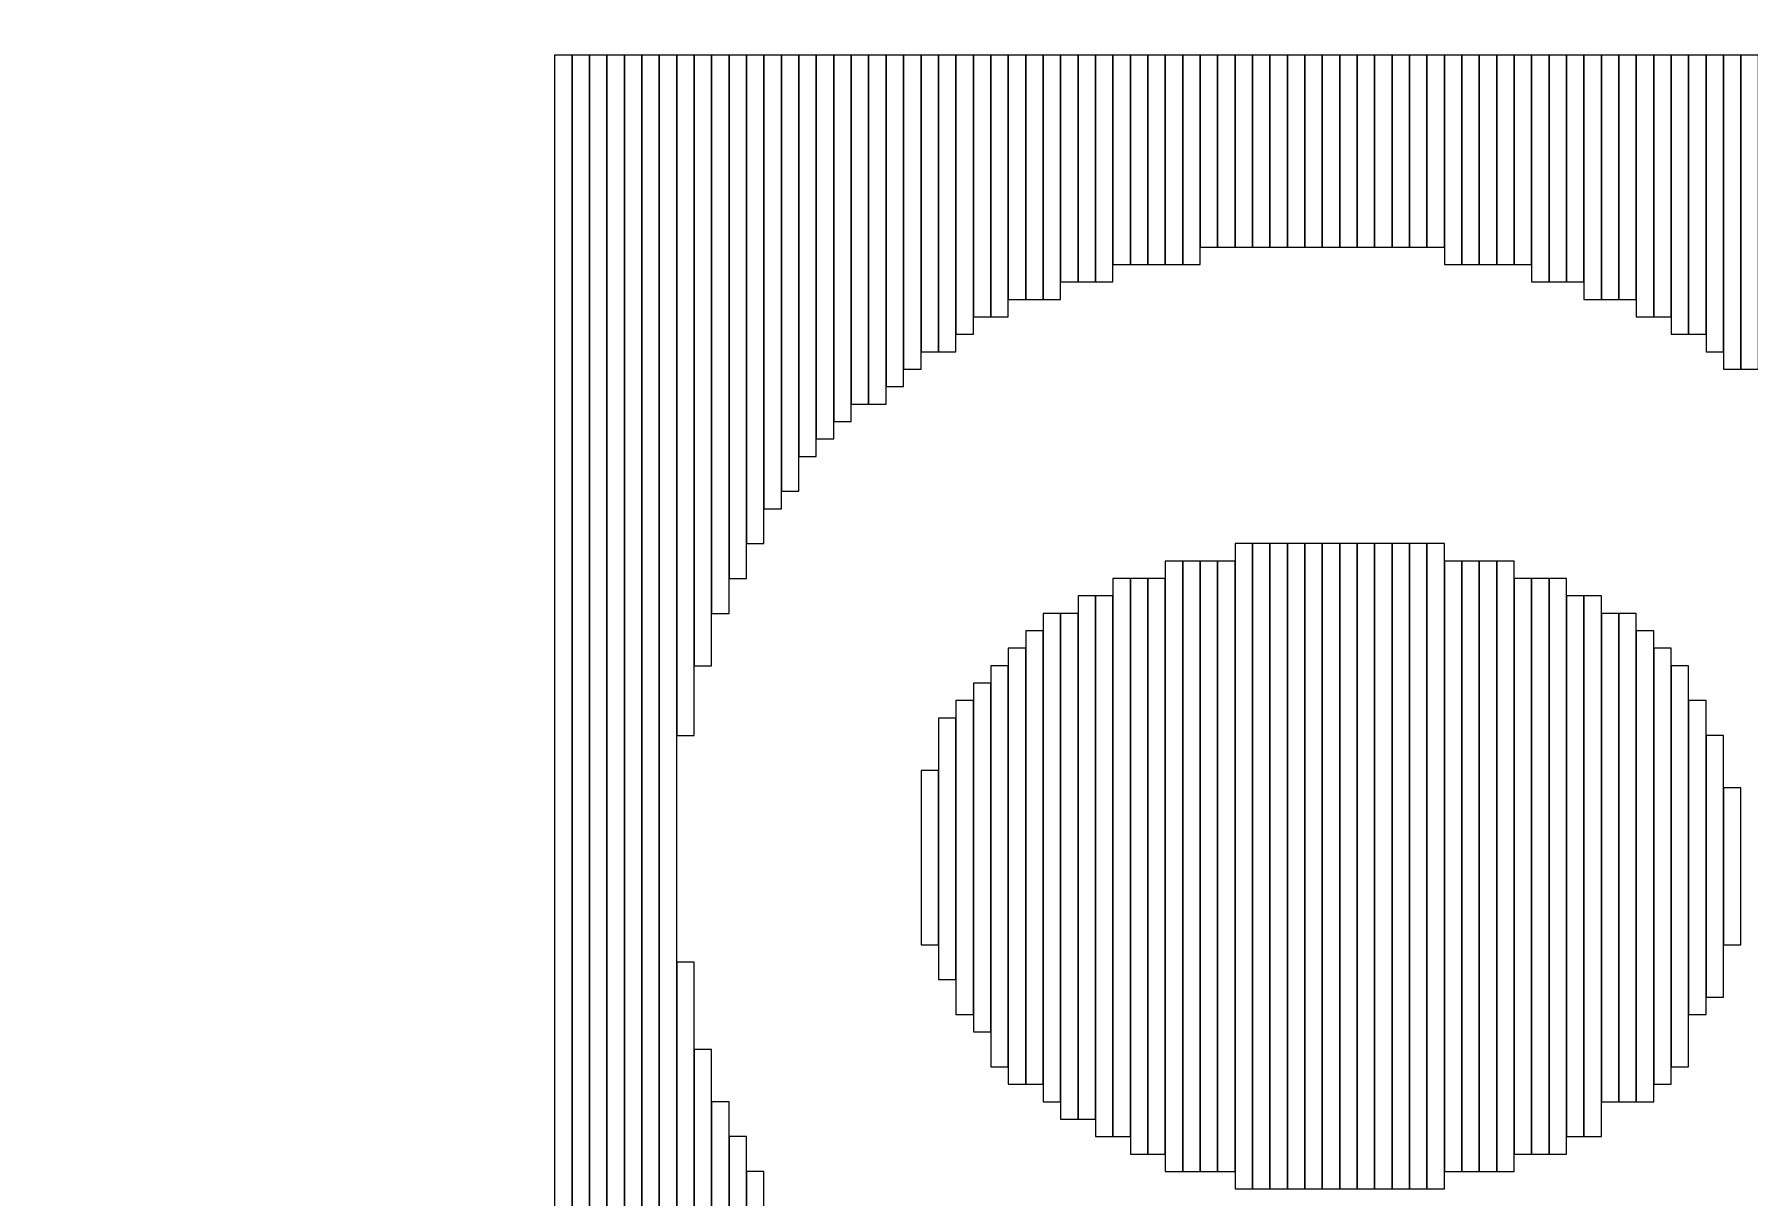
# Model space of a CAD drawing. Header units: millimetres. Extents: x -86 to 67, y -55 to 52.
# Drawn here: x 40.338 to 42.835, y -46.07 to -44.376 of the extents above; entities that cross this region are included whole.
import ezdxf

# ---------------------------------------------------------------- set-up
doc = ezdxf.new("R2010")
doc.units = ezdxf.units.MM
doc.header["$MEASUREMENT"] = 0
doc.layers.add('BG_OUTLINE', color=7, linetype='Continuous')
doc.layers.add('MA_PEN3', color=7, linetype='Continuous')

msp = doc.modelspace()

# ---------------------------------------------------------------- linework, layer by layer
at = {"layer": 'BG_OUTLINE', "color": 3, "lineweight": 9}
msp.add_open_spline([(-60.0926, 34.7331), (-60.0926, 34.7331), (63.7724, 34.7331), (63.7724, 34.7331), (63.7724, 34.7331), (64.585, 34.7336), (65.3646, 34.4113), (65.9396, 33.837), (65.9396, 33.837), (66.5146, 33.2627), (66.8379, 32.4797), (66.8384, 31.667), (66.8384, 31.667), (66.8384, 31.667), (66.8412, -52.28), (66.8412, -52.28), (66.8412, -52.28), (66.8412, -52.28), (66.8384, -52.1933), (66.8384, -52.1933), (66.8384, -52.1933), (66.8389, -53.006), (66.5166, -53.7856), (65.9424, -54.3606), (65.9424, -54.3606), (65.3681, -54.9356), (64.585, -55.2589), (63.7724, -55.2594), (63.7724, -55.2594), (63.7724, -55.2594), (-60.1869, -55.2594), (-60.1869, -55.2594), (-60.1869, -55.2594), (-60.1869, -55.2594), (-60.0853, -55.2518), (-60.0853, -55.2518), (-60.0853, -55.2518), (-60.8979, -55.2523), (-61.6775, -54.9299), (-62.2525, -54.3557), (-62.2525, -54.3557), (-62.8275, -53.7814), (-63.1508, -52.9984), (-63.1513, -52.1857), (-63.1513, -52.1857), (-63.1513, -52.1857), (-63.1587, 31.667), (-63.1587, 31.667), (-63.1587, 31.667), (-63.1592, 32.4797), (-62.8369, 33.2593), (-62.2626, 33.8343), (-62.2626, 33.8343), (-61.6883, 34.4093), (-60.9053, 34.7326), (-60.0926, 34.7331)], degree=3, knots=[0, 0, 0, 0, 0.071429, 0.071429, 0.071429, 0.071429, 0.142857, 0.142857, 0.142857, 0.142857, 0.214286, 0.214286, 0.214286, 0.214286, 0.285714, 0.285714, 0.285714, 0.285714, 0.357143, 0.357143, 0.357143, 0.357143, 0.428571, 0.428571, 0.428571, 0.428571, 0.5, 0.5, 0.5, 0.5, 0.571429, 0.571429, 0.571429, 0.571429, 0.642857, 0.642857, 0.642857, 0.642857, 0.714286, 0.714286, 0.714286, 0.714286, 0.785714, 0.785714, 0.785714, 0.785714, 0.857143, 0.857143, 0.857143, 0.857143, 0.928571, 0.928571, 0.928571, 0.928571, 1, 1, 1, 1], dxfattribs=at)
at = {"layer": 'MA_PEN3', "color": 5, "lineweight": 9}
for points in [[(41.121, -54.8708), (41.121, -54.8708), (41.0956, -54.8708), (41.0956, -54.8708), (41.0956, -54.8708), (41.0956, -54.8708), (41.0956, -44.406), (41.0956, -44.406), (41.0956, -44.406), (41.0956, -44.406), (41.121, -44.406), (41.121, -44.406), (41.121, -44.406), (41.121, -44.406), (41.121, -54.8708), (41.121, -54.8708)], [(41.1464, -54.8708), (41.1464, -54.8708), (41.121, -54.8708), (41.121, -54.8708), (41.121, -54.8708), (41.121, -54.8708), (41.121, -44.406), (41.121, -44.406), (41.121, -44.406), (41.121, -44.406), (41.1464, -44.406), (41.1464, -44.406), (41.1464, -44.406), (41.1464, -44.406), (41.1464, -54.8708), (41.1464, -54.8708)], [(41.1718, -54.8708), (41.1718, -54.8708), (41.1464, -54.8708), (41.1464, -54.8708), (41.1464, -54.8708), (41.1464, -54.8708), (41.1464, -44.406), (41.1464, -44.406), (41.1464, -44.406), (41.1464, -44.406), (41.1718, -44.406), (41.1718, -44.406), (41.1718, -44.406), (41.1718, -44.406), (41.1718, -54.8708), (41.1718, -54.8708)], [(41.1972, -54.8708), (41.1972, -54.8708), (41.1718, -54.8708), (41.1718, -54.8708), (41.1718, -54.8708), (41.1718, -54.8708), (41.1718, -44.406), (41.1718, -44.406), (41.1718, -44.406), (41.1718, -44.406), (41.1972, -44.406), (41.1972, -44.406), (41.1972, -44.406), (41.1972, -44.406), (41.1972, -54.8708), (41.1972, -54.8708)], [(41.2226, -54.8708), (41.2226, -54.8708), (41.1972, -54.8708), (41.1972, -54.8708), (41.1972, -54.8708), (41.1972, -54.8708), (41.1972, -44.406), (41.1972, -44.406), (41.1972, -44.406), (41.1972, -44.406), (41.2226, -44.406), (41.2226, -44.406), (41.2226, -44.406), (41.2226, -44.406), (41.2226, -54.8708), (41.2226, -54.8708)], [(41.248, -54.8708), (41.248, -54.8708), (41.2226, -54.8708), (41.2226, -54.8708), (41.2226, -54.8708), (41.2226, -54.8708), (41.2226, -44.406), (41.2226, -44.406), (41.2226, -44.406), (41.2226, -44.406), (41.248, -44.406), (41.248, -44.406), (41.248, -44.406), (41.248, -44.406), (41.248, -54.8708), (41.248, -54.8708)], [(41.2734, -54.8708), (41.2734, -54.8708), (41.248, -54.8708), (41.248, -54.8708), (41.248, -54.8708), (41.248, -54.8708), (41.248, -44.406), (41.248, -44.406), (41.248, -44.406), (41.248, -44.406), (41.2734, -44.406), (41.2734, -44.406), (41.2734, -44.406), (41.2734, -44.406), (41.2734, -54.8708), (41.2734, -54.8708)], [(41.2988, -45.3966), (41.2988, -45.3966), (41.2734, -45.3966), (41.2734, -45.3966), (41.2734, -45.3966), (41.2734, -45.3966), (41.2734, -44.406), (41.2734, -44.406), (41.2734, -44.406), (41.2734, -44.406), (41.2988, -44.406), (41.2988, -44.406), (41.2988, -44.406), (41.2988, -44.406), (41.2988, -45.3966), (41.2988, -45.3966)], [(41.3242, -45.295), (41.3242, -45.295), (41.2988, -45.295), (41.2988, -45.295), (41.2988, -45.295), (41.2988, -45.295), (41.2988, -44.406), (41.2988, -44.406), (41.2988, -44.406), (41.2988, -44.406), (41.3242, -44.406), (41.3242, -44.406), (41.3242, -44.406), (41.3242, -44.406), (41.3242, -45.295), (41.3242, -45.295)], [(41.3496, -45.2188), (41.3496, -45.2188), (41.3242, -45.2188), (41.3242, -45.2188), (41.3242, -45.2188), (41.3242, -45.2188), (41.3242, -44.406), (41.3242, -44.406), (41.3242, -44.406), (41.3242, -44.406), (41.3496, -44.406), (41.3496, -44.406), (41.3496, -44.406), (41.3496, -44.406), (41.3496, -45.2188), (41.3496, -45.2188)], [(41.375, -45.168), (41.375, -45.168), (41.3496, -45.168), (41.3496, -45.168), (41.3496, -45.168), (41.3496, -45.168), (41.3496, -44.406), (41.3496, -44.406), (41.3496, -44.406), (41.3496, -44.406), (41.375, -44.406), (41.375, -44.406), (41.375, -44.406), (41.375, -44.406), (41.375, -45.168), (41.375, -45.168)], [(41.4004, -45.1172), (41.4004, -45.1172), (41.375, -45.1172), (41.375, -45.1172), (41.375, -45.1172), (41.375, -45.1172), (41.375, -44.406), (41.375, -44.406), (41.375, -44.406), (41.375, -44.406), (41.4004, -44.406), (41.4004, -44.406), (41.4004, -44.406), (41.4004, -44.406), (41.4004, -45.1172), (41.4004, -45.1172)], [(41.4258, -45.0664), (41.4258, -45.0664), (41.4004, -45.0664), (41.4004, -45.0664), (41.4004, -45.0664), (41.4004, -45.0664), (41.4004, -44.406), (41.4004, -44.406), (41.4004, -44.406), (41.4004, -44.406), (41.4258, -44.406), (41.4258, -44.406), (41.4258, -44.406), (41.4258, -44.406), (41.4258, -45.0664), (41.4258, -45.0664)], [(41.4512, -45.041), (41.4512, -45.041), (41.4258, -45.041), (41.4258, -45.041), (41.4258, -45.041), (41.4258, -45.041), (41.4258, -44.406), (41.4258, -44.406), (41.4258, -44.406), (41.4258, -44.406), (41.4512, -44.406), (41.4512, -44.406), (41.4512, -44.406), (41.4512, -44.406), (41.4512, -45.041), (41.4512, -45.041)], [(41.4766, -44.9902), (41.4766, -44.9902), (41.4512, -44.9902), (41.4512, -44.9902), (41.4512, -44.9902), (41.4512, -44.9902), (41.4512, -44.406), (41.4512, -44.406), (41.4512, -44.406), (41.4512, -44.406), (41.4766, -44.406), (41.4766, -44.406), (41.4766, -44.406), (41.4766, -44.406), (41.4766, -44.9902), (41.4766, -44.9902)], [(41.502, -44.9648), (41.502, -44.9648), (41.4766, -44.9648), (41.4766, -44.9648), (41.4766, -44.9648), (41.4766, -44.9648), (41.4766, -44.406), (41.4766, -44.406), (41.4766, -44.406), (41.4766, -44.406), (41.502, -44.406), (41.502, -44.406), (41.502, -44.406), (41.502, -44.406), (41.502, -44.9648), (41.502, -44.9648)], [(41.5274, -44.9394), (41.5274, -44.9394), (41.502, -44.9394), (41.502, -44.9394), (41.502, -44.9394), (41.502, -44.9394), (41.502, -44.406), (41.502, -44.406), (41.502, -44.406), (41.502, -44.406), (41.5274, -44.406), (41.5274, -44.406), (41.5274, -44.406), (41.5274, -44.406), (41.5274, -44.9394), (41.5274, -44.9394)], [(41.5528, -44.914), (41.5528, -44.914), (41.5274, -44.914), (41.5274, -44.914), (41.5274, -44.914), (41.5274, -44.914), (41.5274, -44.406), (41.5274, -44.406), (41.5274, -44.406), (41.5274, -44.406), (41.5528, -44.406), (41.5528, -44.406), (41.5528, -44.406), (41.5528, -44.406), (41.5528, -44.914), (41.5528, -44.914)], [(41.5782, -44.914), (41.5782, -44.914), (41.5528, -44.914), (41.5528, -44.914), (41.5528, -44.914), (41.5528, -44.914), (41.5528, -44.406), (41.5528, -44.406), (41.5528, -44.406), (41.5528, -44.406), (41.5782, -44.406), (41.5782, -44.406), (41.5782, -44.406), (41.5782, -44.406), (41.5782, -44.914), (41.5782, -44.914)], [(41.6036, -44.8886), (41.6036, -44.8886), (41.5782, -44.8886), (41.5782, -44.8886), (41.5782, -44.8886), (41.5782, -44.8886), (41.5782, -44.406), (41.5782, -44.406), (41.5782, -44.406), (41.5782, -44.406), (41.6036, -44.406), (41.6036, -44.406), (41.6036, -44.406), (41.6036, -44.406), (41.6036, -44.8886), (41.6036, -44.8886)], [(41.629, -44.8632), (41.629, -44.8632), (41.6036, -44.8632), (41.6036, -44.8632), (41.6036, -44.8632), (41.6036, -44.8632), (41.6036, -44.406), (41.6036, -44.406), (41.6036, -44.406), (41.6036, -44.406), (41.629, -44.406), (41.629, -44.406), (41.629, -44.406), (41.629, -44.406), (41.629, -44.8632), (41.629, -44.8632)], [(41.6544, -44.8378), (41.6544, -44.8378), (41.629, -44.8378), (41.629, -44.8378), (41.629, -44.8378), (41.629, -44.8378), (41.629, -44.406), (41.629, -44.406), (41.629, -44.406), (41.629, -44.406), (41.6544, -44.406), (41.6544, -44.406), (41.6544, -44.406), (41.6544, -44.406), (41.6544, -44.8378), (41.6544, -44.8378)], [(41.6798, -44.8378), (41.6798, -44.8378), (41.6544, -44.8378), (41.6544, -44.8378), (41.6544, -44.8378), (41.6544, -44.8378), (41.6544, -44.406), (41.6544, -44.406), (41.6544, -44.406), (41.6544, -44.406), (41.6798, -44.406), (41.6798, -44.406), (41.6798, -44.406), (41.6798, -44.406), (41.6798, -44.8378), (41.6798, -44.8378)], [(41.7052, -44.8124), (41.7052, -44.8124), (41.6798, -44.8124), (41.6798, -44.8124), (41.6798, -44.8124), (41.6798, -44.8124), (41.6798, -44.406), (41.6798, -44.406), (41.6798, -44.406), (41.6798, -44.406), (41.7052, -44.406), (41.7052, -44.406), (41.7052, -44.406), (41.7052, -44.406), (41.7052, -44.8124), (41.7052, -44.8124)], [(41.7306, -44.787), (41.7306, -44.787), (41.7052, -44.787), (41.7052, -44.787), (41.7052, -44.787), (41.7052, -44.787), (41.7052, -44.406), (41.7052, -44.406), (41.7052, -44.406), (41.7052, -44.406), (41.7306, -44.406), (41.7306, -44.406), (41.7306, -44.406), (41.7306, -44.406), (41.7306, -44.787), (41.7306, -44.787)], [(41.756, -44.787), (41.756, -44.787), (41.7306, -44.787), (41.7306, -44.787), (41.7306, -44.787), (41.7306, -44.787), (41.7306, -44.406), (41.7306, -44.406), (41.7306, -44.406), (41.7306, -44.406), (41.756, -44.406), (41.756, -44.406), (41.756, -44.406), (41.756, -44.406), (41.756, -44.787), (41.756, -44.787)], [(41.7814, -44.7616), (41.7814, -44.7616), (41.756, -44.7616), (41.756, -44.7616), (41.756, -44.7616), (41.756, -44.7616), (41.756, -44.406), (41.756, -44.406), (41.756, -44.406), (41.756, -44.406), (41.7814, -44.406), (41.7814, -44.406), (41.7814, -44.406), (41.7814, -44.406), (41.7814, -44.7616), (41.7814, -44.7616)], [(41.8068, -44.7616), (41.8068, -44.7616), (41.7814, -44.7616), (41.7814, -44.7616), (41.7814, -44.7616), (41.7814, -44.7616), (41.7814, -44.406), (41.7814, -44.406), (41.7814, -44.406), (41.7814, -44.406), (41.8068, -44.406), (41.8068, -44.406), (41.8068, -44.406), (41.8068, -44.406), (41.8068, -44.7616), (41.8068, -44.7616)], [(41.8322, -44.7616), (41.8322, -44.7616), (41.8068, -44.7616), (41.8068, -44.7616), (41.8068, -44.7616), (41.8068, -44.7616), (41.8068, -44.406), (41.8068, -44.406), (41.8068, -44.406), (41.8068, -44.406), (41.8322, -44.406), (41.8322, -44.406), (41.8322, -44.406), (41.8322, -44.406), (41.8322, -44.7616), (41.8322, -44.7616)], [(41.8576, -44.7362), (41.8576, -44.7362), (41.8322, -44.7362), (41.8322, -44.7362), (41.8322, -44.7362), (41.8322, -44.7362), (41.8322, -44.406), (41.8322, -44.406), (41.8322, -44.406), (41.8322, -44.406), (41.8576, -44.406), (41.8576, -44.406), (41.8576, -44.406), (41.8576, -44.406), (41.8576, -44.7362), (41.8576, -44.7362)], [(41.883, -44.7362), (41.883, -44.7362), (41.8576, -44.7362), (41.8576, -44.7362), (41.8576, -44.7362), (41.8576, -44.7362), (41.8576, -44.406), (41.8576, -44.406), (41.8576, -44.406), (41.8576, -44.406), (41.883, -44.406), (41.883, -44.406), (41.883, -44.406), (41.883, -44.406), (41.883, -44.7362), (41.883, -44.7362)], [(41.9084, -44.7362), (41.9084, -44.7362), (41.883, -44.7362), (41.883, -44.7362), (41.883, -44.7362), (41.883, -44.7362), (41.883, -44.406), (41.883, -44.406), (41.883, -44.406), (41.883, -44.406), (41.9084, -44.406), (41.9084, -44.406), (41.9084, -44.406), (41.9084, -44.406), (41.9084, -44.7362), (41.9084, -44.7362)], [(41.9338, -44.7108), (41.9338, -44.7108), (41.9084, -44.7108), (41.9084, -44.7108), (41.9084, -44.7108), (41.9084, -44.7108), (41.9084, -44.406), (41.9084, -44.406), (41.9084, -44.406), (41.9084, -44.406), (41.9338, -44.406), (41.9338, -44.406), (41.9338, -44.406), (41.9338, -44.406), (41.9338, -44.7108), (41.9338, -44.7108)], [(41.9592, -44.7108), (41.9592, -44.7108), (41.9338, -44.7108), (41.9338, -44.7108), (41.9338, -44.7108), (41.9338, -44.7108), (41.9338, -44.406), (41.9338, -44.406), (41.9338, -44.406), (41.9338, -44.406), (41.9592, -44.406), (41.9592, -44.406), (41.9592, -44.406), (41.9592, -44.406), (41.9592, -44.7108), (41.9592, -44.7108)], [(41.9846, -44.7108), (41.9846, -44.7108), (41.9592, -44.7108), (41.9592, -44.7108), (41.9592, -44.7108), (41.9592, -44.7108), (41.9592, -44.406), (41.9592, -44.406), (41.9592, -44.406), (41.9592, -44.406), (41.9846, -44.406), (41.9846, -44.406), (41.9846, -44.406), (41.9846, -44.406), (41.9846, -44.7108), (41.9846, -44.7108)], [(42.01, -44.7108), (42.01, -44.7108), (41.9846, -44.7108), (41.9846, -44.7108), (41.9846, -44.7108), (41.9846, -44.7108), (41.9846, -44.406), (41.9846, -44.406), (41.9846, -44.406), (41.9846, -44.406), (42.01, -44.406), (42.01, -44.406), (42.01, -44.406), (42.01, -44.406), (42.01, -44.7108), (42.01, -44.7108)], [(42.0354, -44.7108), (42.0354, -44.7108), (42.01, -44.7108), (42.01, -44.7108), (42.01, -44.7108), (42.01, -44.7108), (42.01, -44.406), (42.01, -44.406), (42.01, -44.406), (42.01, -44.406), (42.0354, -44.406), (42.0354, -44.406), (42.0354, -44.406), (42.0354, -44.406), (42.0354, -44.7108), (42.0354, -44.7108)], [(42.0608, -44.6854), (42.0608, -44.6854), (42.0354, -44.6854), (42.0354, -44.6854), (42.0354, -44.6854), (42.0354, -44.6854), (42.0354, -44.406), (42.0354, -44.406), (42.0354, -44.406), (42.0354, -44.406), (42.0608, -44.406), (42.0608, -44.406), (42.0608, -44.406), (42.0608, -44.406), (42.0608, -44.6854), (42.0608, -44.6854)], [(42.0862, -44.6854), (42.0862, -44.6854), (42.0608, -44.6854), (42.0608, -44.6854), (42.0608, -44.6854), (42.0608, -44.6854), (42.0608, -44.406), (42.0608, -44.406), (42.0608, -44.406), (42.0608, -44.406), (42.0862, -44.406), (42.0862, -44.406), (42.0862, -44.406), (42.0862, -44.406), (42.0862, -44.6854), (42.0862, -44.6854)], [(42.1116, -44.6854), (42.1116, -44.6854), (42.0862, -44.6854), (42.0862, -44.6854), (42.0862, -44.6854), (42.0862, -44.6854), (42.0862, -44.406), (42.0862, -44.406), (42.0862, -44.406), (42.0862, -44.406), (42.1116, -44.406), (42.1116, -44.406), (42.1116, -44.406), (42.1116, -44.406), (42.1116, -44.6854), (42.1116, -44.6854)], [(42.137, -44.6854), (42.137, -44.6854), (42.1116, -44.6854), (42.1116, -44.6854), (42.1116, -44.6854), (42.1116, -44.6854), (42.1116, -44.406), (42.1116, -44.406), (42.1116, -44.406), (42.1116, -44.406), (42.137, -44.406), (42.137, -44.406), (42.137, -44.406), (42.137, -44.406), (42.137, -44.6854), (42.137, -44.6854)], [(42.1624, -44.6854), (42.1624, -44.6854), (42.137, -44.6854), (42.137, -44.6854), (42.137, -44.6854), (42.137, -44.6854), (42.137, -44.406), (42.137, -44.406), (42.137, -44.406), (42.137, -44.406), (42.1624, -44.406), (42.1624, -44.406), (42.1624, -44.406), (42.1624, -44.406), (42.1624, -44.6854), (42.1624, -44.6854)], [(42.1878, -44.6854), (42.1878, -44.6854), (42.1624, -44.6854), (42.1624, -44.6854), (42.1624, -44.6854), (42.1624, -44.6854), (42.1624, -44.406), (42.1624, -44.406), (42.1624, -44.406), (42.1624, -44.406), (42.1878, -44.406), (42.1878, -44.406), (42.1878, -44.406), (42.1878, -44.406), (42.1878, -44.6854), (42.1878, -44.6854)], [(42.2132, -44.6854), (42.2132, -44.6854), (42.1878, -44.6854), (42.1878, -44.6854), (42.1878, -44.6854), (42.1878, -44.6854), (42.1878, -44.406), (42.1878, -44.406), (42.1878, -44.406), (42.1878, -44.406), (42.2132, -44.406), (42.2132, -44.406), (42.2132, -44.406), (42.2132, -44.406), (42.2132, -44.6854), (42.2132, -44.6854)], [(42.2386, -44.6854), (42.2386, -44.6854), (42.2132, -44.6854), (42.2132, -44.6854), (42.2132, -44.6854), (42.2132, -44.6854), (42.2132, -44.406), (42.2132, -44.406), (42.2132, -44.406), (42.2132, -44.406), (42.2386, -44.406), (42.2386, -44.406), (42.2386, -44.406), (42.2386, -44.406), (42.2386, -44.6854), (42.2386, -44.6854)], [(42.264, -44.6854), (42.264, -44.6854), (42.2386, -44.6854), (42.2386, -44.6854), (42.2386, -44.6854), (42.2386, -44.6854), (42.2386, -44.406), (42.2386, -44.406), (42.2386, -44.406), (42.2386, -44.406), (42.264, -44.406), (42.264, -44.406), (42.264, -44.406), (42.264, -44.406), (42.264, -44.6854), (42.264, -44.6854)], [(42.2894, -44.6854), (42.2894, -44.6854), (42.264, -44.6854), (42.264, -44.6854), (42.264, -44.6854), (42.264, -44.6854), (42.264, -44.406), (42.264, -44.406), (42.264, -44.406), (42.264, -44.406), (42.2894, -44.406), (42.2894, -44.406), (42.2894, -44.406), (42.2894, -44.406), (42.2894, -44.6854), (42.2894, -44.6854)], [(42.3148, -44.6854), (42.3148, -44.6854), (42.2894, -44.6854), (42.2894, -44.6854), (42.2894, -44.6854), (42.2894, -44.6854), (42.2894, -44.406), (42.2894, -44.406), (42.2894, -44.406), (42.2894, -44.406), (42.3148, -44.406), (42.3148, -44.406), (42.3148, -44.406), (42.3148, -44.406), (42.3148, -44.6854), (42.3148, -44.6854)], [(42.3402, -44.6854), (42.3402, -44.6854), (42.3148, -44.6854), (42.3148, -44.6854), (42.3148, -44.6854), (42.3148, -44.6854), (42.3148, -44.406), (42.3148, -44.406), (42.3148, -44.406), (42.3148, -44.406), (42.3402, -44.406), (42.3402, -44.406), (42.3402, -44.406), (42.3402, -44.406), (42.3402, -44.6854), (42.3402, -44.6854)], [(42.3656, -44.6854), (42.3656, -44.6854), (42.3402, -44.6854), (42.3402, -44.6854), (42.3402, -44.6854), (42.3402, -44.6854), (42.3402, -44.406), (42.3402, -44.406), (42.3402, -44.406), (42.3402, -44.406), (42.3656, -44.406), (42.3656, -44.406), (42.3656, -44.406), (42.3656, -44.406), (42.3656, -44.6854), (42.3656, -44.6854)], [(42.391, -44.6854), (42.391, -44.6854), (42.3656, -44.6854), (42.3656, -44.6854), (42.3656, -44.6854), (42.3656, -44.6854), (42.3656, -44.406), (42.3656, -44.406), (42.3656, -44.406), (42.3656, -44.406), (42.391, -44.406), (42.391, -44.406), (42.391, -44.406), (42.391, -44.406), (42.391, -44.6854), (42.391, -44.6854)], [(42.4164, -44.7108), (42.4164, -44.7108), (42.391, -44.7108), (42.391, -44.7108), (42.391, -44.7108), (42.391, -44.7108), (42.391, -44.406), (42.391, -44.406), (42.391, -44.406), (42.391, -44.406), (42.4164, -44.406), (42.4164, -44.406), (42.4164, -44.406), (42.4164, -44.406), (42.4164, -44.7108), (42.4164, -44.7108)], [(42.4418, -44.7108), (42.4418, -44.7108), (42.4164, -44.7108), (42.4164, -44.7108), (42.4164, -44.7108), (42.4164, -44.7108), (42.4164, -44.406), (42.4164, -44.406), (42.4164, -44.406), (42.4164, -44.406), (42.4418, -44.406), (42.4418, -44.406), (42.4418, -44.406), (42.4418, -44.406), (42.4418, -44.7108), (42.4418, -44.7108)], [(42.4672, -44.7108), (42.4672, -44.7108), (42.4418, -44.7108), (42.4418, -44.7108), (42.4418, -44.7108), (42.4418, -44.7108), (42.4418, -44.406), (42.4418, -44.406), (42.4418, -44.406), (42.4418, -44.406), (42.4672, -44.406), (42.4672, -44.406), (42.4672, -44.406), (42.4672, -44.406), (42.4672, -44.7108), (42.4672, -44.7108)], [(42.4926, -44.7108), (42.4926, -44.7108), (42.4672, -44.7108), (42.4672, -44.7108), (42.4672, -44.7108), (42.4672, -44.7108), (42.4672, -44.406), (42.4672, -44.406), (42.4672, -44.406), (42.4672, -44.406), (42.4926, -44.406), (42.4926, -44.406), (42.4926, -44.406), (42.4926, -44.406), (42.4926, -44.7108), (42.4926, -44.7108)], [(42.518, -44.7108), (42.518, -44.7108), (42.4926, -44.7108), (42.4926, -44.7108), (42.4926, -44.7108), (42.4926, -44.7108), (42.4926, -44.406), (42.4926, -44.406), (42.4926, -44.406), (42.4926, -44.406), (42.518, -44.406), (42.518, -44.406), (42.518, -44.406), (42.518, -44.406), (42.518, -44.7108), (42.518, -44.7108)], [(42.5434, -44.7362), (42.5434, -44.7362), (42.518, -44.7362), (42.518, -44.7362), (42.518, -44.7362), (42.518, -44.7362), (42.518, -44.406), (42.518, -44.406), (42.518, -44.406), (42.518, -44.406), (42.5434, -44.406), (42.5434, -44.406), (42.5434, -44.406), (42.5434, -44.406), (42.5434, -44.7362), (42.5434, -44.7362)], [(42.5688, -44.7362), (42.5688, -44.7362), (42.5434, -44.7362), (42.5434, -44.7362), (42.5434, -44.7362), (42.5434, -44.7362), (42.5434, -44.406), (42.5434, -44.406), (42.5434, -44.406), (42.5434, -44.406), (42.5688, -44.406), (42.5688, -44.406), (42.5688, -44.406), (42.5688, -44.406), (42.5688, -44.7362), (42.5688, -44.7362)], [(42.5942, -44.7362), (42.5942, -44.7362), (42.5688, -44.7362), (42.5688, -44.7362), (42.5688, -44.7362), (42.5688, -44.7362), (42.5688, -44.406), (42.5688, -44.406), (42.5688, -44.406), (42.5688, -44.406), (42.5942, -44.406), (42.5942, -44.406), (42.5942, -44.406), (42.5942, -44.406), (42.5942, -44.7362), (42.5942, -44.7362)], [(42.6196, -44.7616), (42.6196, -44.7616), (42.5942, -44.7616), (42.5942, -44.7616), (42.5942, -44.7616), (42.5942, -44.7616), (42.5942, -44.406), (42.5942, -44.406), (42.5942, -44.406), (42.5942, -44.406), (42.6196, -44.406), (42.6196, -44.406), (42.6196, -44.406), (42.6196, -44.406), (42.6196, -44.7616), (42.6196, -44.7616)], [(42.645, -44.7616), (42.645, -44.7616), (42.6196, -44.7616), (42.6196, -44.7616), (42.6196, -44.7616), (42.6196, -44.7616), (42.6196, -44.406), (42.6196, -44.406), (42.6196, -44.406), (42.6196, -44.406), (42.645, -44.406), (42.645, -44.406), (42.645, -44.406), (42.645, -44.406), (42.645, -44.7616), (42.645, -44.7616)], [(42.6704, -44.7616), (42.6704, -44.7616), (42.645, -44.7616), (42.645, -44.7616), (42.645, -44.7616), (42.645, -44.7616), (42.645, -44.406), (42.645, -44.406), (42.645, -44.406), (42.645, -44.406), (42.6704, -44.406), (42.6704, -44.406), (42.6704, -44.406), (42.6704, -44.406), (42.6704, -44.7616), (42.6704, -44.7616)], [(42.6958, -44.787), (42.6958, -44.787), (42.6704, -44.787), (42.6704, -44.787), (42.6704, -44.787), (42.6704, -44.787), (42.6704, -44.406), (42.6704, -44.406), (42.6704, -44.406), (42.6704, -44.406), (42.6958, -44.406), (42.6958, -44.406), (42.6958, -44.406), (42.6958, -44.406), (42.6958, -44.787), (42.6958, -44.787)], [(42.7212, -44.787), (42.7212, -44.787), (42.6958, -44.787), (42.6958, -44.787), (42.6958, -44.787), (42.6958, -44.787), (42.6958, -44.406), (42.6958, -44.406), (42.6958, -44.406), (42.6958, -44.406), (42.7212, -44.406), (42.7212, -44.406), (42.7212, -44.406), (42.7212, -44.406), (42.7212, -44.787), (42.7212, -44.787)], [(42.7466, -44.8124), (42.7466, -44.8124), (42.7212, -44.8124), (42.7212, -44.8124), (42.7212, -44.8124), (42.7212, -44.8124), (42.7212, -44.406), (42.7212, -44.406), (42.7212, -44.406), (42.7212, -44.406), (42.7466, -44.406), (42.7466, -44.406), (42.7466, -44.406), (42.7466, -44.406), (42.7466, -44.8124), (42.7466, -44.8124)], [(42.772, -44.8124), (42.772, -44.8124), (42.7466, -44.8124), (42.7466, -44.8124), (42.7466, -44.8124), (42.7466, -44.8124), (42.7466, -44.406), (42.7466, -44.406), (42.7466, -44.406), (42.7466, -44.406), (42.772, -44.406), (42.772, -44.406), (42.772, -44.406), (42.772, -44.406), (42.772, -44.8124), (42.772, -44.8124)], [(42.7974, -44.8378), (42.7974, -44.8378), (42.772, -44.8378), (42.772, -44.8378), (42.772, -44.8378), (42.772, -44.8378), (42.772, -44.406), (42.772, -44.406), (42.772, -44.406), (42.772, -44.406), (42.7974, -44.406), (42.7974, -44.406), (42.7974, -44.406), (42.7974, -44.406), (42.7974, -44.8378), (42.7974, -44.8378)], [(42.8228, -44.8632), (42.8228, -44.8632), (42.7974, -44.8632), (42.7974, -44.8632), (42.7974, -44.8632), (42.7974, -44.8632), (42.7974, -44.406), (42.7974, -44.406), (42.7974, -44.406), (42.7974, -44.406), (42.8228, -44.406), (42.8228, -44.406), (42.8228, -44.406), (42.8228, -44.406), (42.8228, -44.8632), (42.8228, -44.8632)], [(42.8482, -44.8632), (42.8482, -44.8632), (42.8228, -44.8632), (42.8228, -44.8632), (42.8228, -44.8632), (42.8228, -44.8632), (42.8228, -44.406), (42.8228, -44.406), (42.8228, -44.406), (42.8228, -44.406), (42.8482, -44.406), (42.8482, -44.406), (42.8482, -44.406), (42.8482, -44.406), (42.8482, -44.8632), (42.8482, -44.8632)], [(42.1116, -46.057), (42.1116, -46.057), (42.0862, -46.057), (42.0862, -46.057), (42.0862, -46.057), (42.0862, -46.057), (42.0862, -45.1172), (42.0862, -45.1172), (42.0862, -45.1172), (42.0862, -45.1172), (42.1116, -45.1172), (42.1116, -45.1172), (42.1116, -45.1172), (42.1116, -45.1172), (42.1116, -46.057), (42.1116, -46.057)], [(42.137, -46.057), (42.137, -46.057), (42.1116, -46.057), (42.1116, -46.057), (42.1116, -46.057), (42.1116, -46.057), (42.1116, -45.1172), (42.1116, -45.1172), (42.1116, -45.1172), (42.1116, -45.1172), (42.137, -45.1172), (42.137, -45.1172), (42.137, -45.1172), (42.137, -45.1172), (42.137, -46.057), (42.137, -46.057)], [(42.1624, -46.057), (42.1624, -46.057), (42.137, -46.057), (42.137, -46.057), (42.137, -46.057), (42.137, -46.057), (42.137, -45.1172), (42.137, -45.1172), (42.137, -45.1172), (42.137, -45.1172), (42.1624, -45.1172), (42.1624, -45.1172), (42.1624, -45.1172), (42.1624, -45.1172), (42.1624, -46.057), (42.1624, -46.057)], [(42.1878, -46.057), (42.1878, -46.057), (42.1624, -46.057), (42.1624, -46.057), (42.1624, -46.057), (42.1624, -46.057), (42.1624, -45.1172), (42.1624, -45.1172), (42.1624, -45.1172), (42.1624, -45.1172), (42.1878, -45.1172), (42.1878, -45.1172), (42.1878, -45.1172), (42.1878, -45.1172), (42.1878, -46.057), (42.1878, -46.057)], [(42.2132, -46.057), (42.2132, -46.057), (42.1878, -46.057), (42.1878, -46.057), (42.1878, -46.057), (42.1878, -46.057), (42.1878, -45.1172), (42.1878, -45.1172), (42.1878, -45.1172), (42.1878, -45.1172), (42.2132, -45.1172), (42.2132, -45.1172), (42.2132, -45.1172), (42.2132, -45.1172), (42.2132, -46.057), (42.2132, -46.057)], [(42.2386, -46.057), (42.2386, -46.057), (42.2132, -46.057), (42.2132, -46.057), (42.2132, -46.057), (42.2132, -46.057), (42.2132, -45.1172), (42.2132, -45.1172), (42.2132, -45.1172), (42.2132, -45.1172), (42.2386, -45.1172), (42.2386, -45.1172), (42.2386, -45.1172), (42.2386, -45.1172), (42.2386, -46.057), (42.2386, -46.057)], [(42.264, -46.057), (42.264, -46.057), (42.2386, -46.057), (42.2386, -46.057), (42.2386, -46.057), (42.2386, -46.057), (42.2386, -45.1172), (42.2386, -45.1172), (42.2386, -45.1172), (42.2386, -45.1172), (42.264, -45.1172), (42.264, -45.1172), (42.264, -45.1172), (42.264, -45.1172), (42.264, -46.057), (42.264, -46.057)], [(42.2894, -46.057), (42.2894, -46.057), (42.264, -46.057), (42.264, -46.057), (42.264, -46.057), (42.264, -46.057), (42.264, -45.1172), (42.264, -45.1172), (42.264, -45.1172), (42.264, -45.1172), (42.2894, -45.1172), (42.2894, -45.1172), (42.2894, -45.1172), (42.2894, -45.1172), (42.2894, -46.057), (42.2894, -46.057)], [(42.3148, -46.057), (42.3148, -46.057), (42.2894, -46.057), (42.2894, -46.057), (42.2894, -46.057), (42.2894, -46.057), (42.2894, -45.1172), (42.2894, -45.1172), (42.2894, -45.1172), (42.2894, -45.1172), (42.3148, -45.1172), (42.3148, -45.1172), (42.3148, -45.1172), (42.3148, -45.1172), (42.3148, -46.057), (42.3148, -46.057)], [(42.3402, -46.057), (42.3402, -46.057), (42.3148, -46.057), (42.3148, -46.057), (42.3148, -46.057), (42.3148, -46.057), (42.3148, -45.1172), (42.3148, -45.1172), (42.3148, -45.1172), (42.3148, -45.1172), (42.3402, -45.1172), (42.3402, -45.1172), (42.3402, -45.1172), (42.3402, -45.1172), (42.3402, -46.057), (42.3402, -46.057)], [(42.3656, -46.057), (42.3656, -46.057), (42.3402, -46.057), (42.3402, -46.057), (42.3402, -46.057), (42.3402, -46.057), (42.3402, -45.1172), (42.3402, -45.1172), (42.3402, -45.1172), (42.3402, -45.1172), (42.3656, -45.1172), (42.3656, -45.1172), (42.3656, -45.1172), (42.3656, -45.1172), (42.3656, -46.057), (42.3656, -46.057)], [(42.391, -46.057), (42.391, -46.057), (42.3656, -46.057), (42.3656, -46.057), (42.3656, -46.057), (42.3656, -46.057), (42.3656, -45.1172), (42.3656, -45.1172), (42.3656, -45.1172), (42.3656, -45.1172), (42.391, -45.1172), (42.391, -45.1172), (42.391, -45.1172), (42.391, -45.1172), (42.391, -46.057), (42.391, -46.057)], [(42.01, -46.0316), (42.01, -46.0316), (41.9846, -46.0316), (41.9846, -46.0316), (41.9846, -46.0316), (41.9846, -46.0316), (41.9846, -45.1426), (41.9846, -45.1426), (41.9846, -45.1426), (41.9846, -45.1426), (42.01, -45.1426), (42.01, -45.1426), (42.01, -45.1426), (42.01, -45.1426), (42.01, -46.0316), (42.01, -46.0316)], [(42.0354, -46.0316), (42.0354, -46.0316), (42.01, -46.0316), (42.01, -46.0316), (42.01, -46.0316), (42.01, -46.0316), (42.01, -45.1426), (42.01, -45.1426), (42.01, -45.1426), (42.01, -45.1426), (42.0354, -45.1426), (42.0354, -45.1426), (42.0354, -45.1426), (42.0354, -45.1426), (42.0354, -46.0316), (42.0354, -46.0316)], [(42.0608, -46.0316), (42.0608, -46.0316), (42.0354, -46.0316), (42.0354, -46.0316), (42.0354, -46.0316), (42.0354, -46.0316), (42.0354, -45.1426), (42.0354, -45.1426), (42.0354, -45.1426), (42.0354, -45.1426), (42.0608, -45.1426), (42.0608, -45.1426), (42.0608, -45.1426), (42.0608, -45.1426), (42.0608, -46.0316), (42.0608, -46.0316)], [(42.0862, -46.0316), (42.0862, -46.0316), (42.0608, -46.0316), (42.0608, -46.0316), (42.0608, -46.0316), (42.0608, -46.0316), (42.0608, -45.1426), (42.0608, -45.1426), (42.0608, -45.1426), (42.0608, -45.1426), (42.0862, -45.1426), (42.0862, -45.1426), (42.0862, -45.1426), (42.0862, -45.1426), (42.0862, -46.0316), (42.0862, -46.0316)], [(42.4164, -46.0316), (42.4164, -46.0316), (42.391, -46.0316), (42.391, -46.0316), (42.391, -46.0316), (42.391, -46.0316), (42.391, -45.1426), (42.391, -45.1426), (42.391, -45.1426), (42.391, -45.1426), (42.4164, -45.1426), (42.4164, -45.1426), (42.4164, -45.1426), (42.4164, -45.1426), (42.4164, -46.0316), (42.4164, -46.0316)], [(42.4418, -46.0316), (42.4418, -46.0316), (42.4164, -46.0316), (42.4164, -46.0316), (42.4164, -46.0316), (42.4164, -46.0316), (42.4164, -45.1426), (42.4164, -45.1426), (42.4164, -45.1426), (42.4164, -45.1426), (42.4418, -45.1426), (42.4418, -45.1426), (42.4418, -45.1426), (42.4418, -45.1426), (42.4418, -46.0316), (42.4418, -46.0316)], [(42.4672, -46.0316), (42.4672, -46.0316), (42.4418, -46.0316), (42.4418, -46.0316), (42.4418, -46.0316), (42.4418, -46.0316), (42.4418, -45.1426), (42.4418, -45.1426), (42.4418, -45.1426), (42.4418, -45.1426), (42.4672, -45.1426), (42.4672, -45.1426), (42.4672, -45.1426), (42.4672, -45.1426), (42.4672, -46.0316), (42.4672, -46.0316)], [(42.4926, -46.0316), (42.4926, -46.0316), (42.4672, -46.0316), (42.4672, -46.0316), (42.4672, -46.0316), (42.4672, -46.0316), (42.4672, -45.1426), (42.4672, -45.1426), (42.4672, -45.1426), (42.4672, -45.1426), (42.4926, -45.1426), (42.4926, -45.1426), (42.4926, -45.1426), (42.4926, -45.1426), (42.4926, -46.0316), (42.4926, -46.0316)], [(41.9338, -45.9808), (41.9338, -45.9808), (41.9084, -45.9808), (41.9084, -45.9808), (41.9084, -45.9808), (41.9084, -45.9808), (41.9084, -45.168), (41.9084, -45.168), (41.9084, -45.168), (41.9084, -45.168), (41.9338, -45.168), (41.9338, -45.168), (41.9338, -45.168), (41.9338, -45.168), (41.9338, -45.9808), (41.9338, -45.9808)], [(41.9592, -46.0062), (41.9592, -46.0062), (41.9338, -46.0062), (41.9338, -46.0062), (41.9338, -46.0062), (41.9338, -46.0062), (41.9338, -45.168), (41.9338, -45.168), (41.9338, -45.168), (41.9338, -45.168), (41.9592, -45.168), (41.9592, -45.168), (41.9592, -45.168), (41.9592, -45.168), (41.9592, -46.0062), (41.9592, -46.0062)], [(41.9846, -46.0062), (41.9846, -46.0062), (41.9592, -46.0062), (41.9592, -46.0062), (41.9592, -46.0062), (41.9592, -46.0062), (41.9592, -45.168), (41.9592, -45.168), (41.9592, -45.168), (41.9592, -45.168), (41.9846, -45.168), (41.9846, -45.168), (41.9846, -45.168), (41.9846, -45.168), (41.9846, -46.0062), (41.9846, -46.0062)], [(42.518, -46.0062), (42.518, -46.0062), (42.4926, -46.0062), (42.4926, -46.0062), (42.4926, -46.0062), (42.4926, -46.0062), (42.4926, -45.168), (42.4926, -45.168), (42.4926, -45.168), (42.4926, -45.168), (42.518, -45.168), (42.518, -45.168), (42.518, -45.168), (42.518, -45.168), (42.518, -46.0062), (42.518, -46.0062)], [(42.5434, -46.0062), (42.5434, -46.0062), (42.518, -46.0062), (42.518, -46.0062), (42.518, -46.0062), (42.518, -46.0062), (42.518, -45.168), (42.518, -45.168), (42.518, -45.168), (42.518, -45.168), (42.5434, -45.168), (42.5434, -45.168), (42.5434, -45.168), (42.5434, -45.168), (42.5434, -46.0062), (42.5434, -46.0062)], [(42.5688, -46.0062), (42.5688, -46.0062), (42.5434, -46.0062), (42.5434, -46.0062), (42.5434, -46.0062), (42.5434, -46.0062), (42.5434, -45.168), (42.5434, -45.168), (42.5434, -45.168), (42.5434, -45.168), (42.5688, -45.168), (42.5688, -45.168), (42.5688, -45.168), (42.5688, -45.168), (42.5688, -46.0062), (42.5688, -46.0062)], [(41.883, -45.9554), (41.883, -45.9554), (41.8576, -45.9554), (41.8576, -45.9554), (41.8576, -45.9554), (41.8576, -45.9554), (41.8576, -45.1934), (41.8576, -45.1934), (41.8576, -45.1934), (41.8576, -45.1934), (41.883, -45.1934), (41.883, -45.1934), (41.883, -45.1934), (41.883, -45.1934), (41.883, -45.9554), (41.883, -45.9554)], [(41.9084, -45.9808), (41.9084, -45.9808), (41.883, -45.9808), (41.883, -45.9808), (41.883, -45.9808), (41.883, -45.9808), (41.883, -45.1934), (41.883, -45.1934), (41.883, -45.1934), (41.883, -45.1934), (41.9084, -45.1934), (41.9084, -45.1934), (41.9084, -45.1934), (41.9084, -45.1934), (41.9084, -45.9808), (41.9084, -45.9808)], [(42.5942, -45.9808), (42.5942, -45.9808), (42.5688, -45.9808), (42.5688, -45.9808), (42.5688, -45.9808), (42.5688, -45.9808), (42.5688, -45.1934), (42.5688, -45.1934), (42.5688, -45.1934), (42.5688, -45.1934), (42.5942, -45.1934), (42.5942, -45.1934), (42.5942, -45.1934), (42.5942, -45.1934), (42.5942, -45.9808), (42.5942, -45.9808)], [(42.6196, -45.9808), (42.6196, -45.9808), (42.5942, -45.9808), (42.5942, -45.9808), (42.5942, -45.9808), (42.5942, -45.9808), (42.5942, -45.1934), (42.5942, -45.1934), (42.5942, -45.1934), (42.5942, -45.1934), (42.6196, -45.1934), (42.6196, -45.1934), (42.6196, -45.1934), (42.6196, -45.1934), (42.6196, -45.9808), (42.6196, -45.9808)], [(41.8322, -45.93), (41.8322, -45.93), (41.8068, -45.93), (41.8068, -45.93), (41.8068, -45.93), (41.8068, -45.93), (41.8068, -45.2188), (41.8068, -45.2188), (41.8068, -45.2188), (41.8068, -45.2188), (41.8322, -45.2188), (41.8322, -45.2188), (41.8322, -45.2188), (41.8322, -45.2188), (41.8322, -45.93), (41.8322, -45.93)], [(41.8576, -45.9554), (41.8576, -45.9554), (41.8322, -45.9554), (41.8322, -45.9554), (41.8322, -45.9554), (41.8322, -45.9554), (41.8322, -45.2188), (41.8322, -45.2188), (41.8322, -45.2188), (41.8322, -45.2188), (41.8576, -45.2188), (41.8576, -45.2188), (41.8576, -45.2188), (41.8576, -45.2188), (41.8576, -45.9554), (41.8576, -45.9554)], [(42.645, -45.93), (42.645, -45.93), (42.6196, -45.93), (42.6196, -45.93), (42.6196, -45.93), (42.6196, -45.93), (42.6196, -45.2188), (42.6196, -45.2188), (42.6196, -45.2188), (42.6196, -45.2188), (42.645, -45.2188), (42.645, -45.2188), (42.645, -45.2188), (42.645, -45.2188), (42.645, -45.93), (42.645, -45.93)], [(42.6704, -45.93), (42.6704, -45.93), (42.645, -45.93), (42.645, -45.93), (42.645, -45.93), (42.645, -45.93), (42.645, -45.2188), (42.645, -45.2188), (42.645, -45.2188), (42.645, -45.2188), (42.6704, -45.2188), (42.6704, -45.2188), (42.6704, -45.2188), (42.6704, -45.2188), (42.6704, -45.93), (42.6704, -45.93)], [(41.8068, -45.9046), (41.8068, -45.9046), (41.7814, -45.9046), (41.7814, -45.9046), (41.7814, -45.9046), (41.7814, -45.9046), (41.7814, -45.2442), (41.7814, -45.2442), (41.7814, -45.2442), (41.7814, -45.2442), (41.8068, -45.2442), (41.8068, -45.2442), (41.8068, -45.2442), (41.8068, -45.2442), (41.8068, -45.9046), (41.8068, -45.9046)], [(42.6958, -45.93), (42.6958, -45.93), (42.6704, -45.93), (42.6704, -45.93), (42.6704, -45.93), (42.6704, -45.93), (42.6704, -45.2442), (42.6704, -45.2442), (42.6704, -45.2442), (42.6704, -45.2442), (42.6958, -45.2442), (42.6958, -45.2442), (42.6958, -45.2442), (42.6958, -45.2442), (42.6958, -45.93), (42.6958, -45.93)], [(41.7814, -45.9046), (41.7814, -45.9046), (41.756, -45.9046), (41.756, -45.9046), (41.756, -45.9046), (41.756, -45.9046), (41.756, -45.2696), (41.756, -45.2696), (41.756, -45.2696), (41.756, -45.2696), (41.7814, -45.2696), (41.7814, -45.2696), (41.7814, -45.2696), (41.7814, -45.2696), (41.7814, -45.9046), (41.7814, -45.9046)], [(42.7212, -45.9046), (42.7212, -45.9046), (42.6958, -45.9046), (42.6958, -45.9046), (42.6958, -45.9046), (42.6958, -45.9046), (42.6958, -45.2696), (42.6958, -45.2696), (42.6958, -45.2696), (42.6958, -45.2696), (42.7212, -45.2696), (42.7212, -45.2696), (42.7212, -45.2696), (42.7212, -45.2696), (42.7212, -45.9046), (42.7212, -45.9046)], [(41.756, -45.8792), (41.756, -45.8792), (41.7306, -45.8792), (41.7306, -45.8792), (41.7306, -45.8792), (41.7306, -45.8792), (41.7306, -45.295), (41.7306, -45.295), (41.7306, -45.295), (41.7306, -45.295), (41.756, -45.295), (41.756, -45.295), (41.756, -45.295), (41.756, -45.295), (41.756, -45.8792), (41.756, -45.8792)], [(42.7466, -45.8792), (42.7466, -45.8792), (42.7212, -45.8792), (42.7212, -45.8792), (42.7212, -45.8792), (42.7212, -45.8792), (42.7212, -45.295), (42.7212, -45.295), (42.7212, -45.295), (42.7212, -45.295), (42.7466, -45.295), (42.7466, -45.295), (42.7466, -45.295), (42.7466, -45.295), (42.7466, -45.8792), (42.7466, -45.8792)], [(41.7306, -45.8284), (41.7306, -45.8284), (41.7052, -45.8284), (41.7052, -45.8284), (41.7052, -45.8284), (41.7052, -45.8284), (41.7052, -45.3204), (41.7052, -45.3204), (41.7052, -45.3204), (41.7052, -45.3204), (41.7306, -45.3204), (41.7306, -45.3204), (41.7306, -45.3204), (41.7306, -45.3204), (41.7306, -45.8284), (41.7306, -45.8284)], [(41.7052, -45.803), (41.7052, -45.803), (41.6798, -45.803), (41.6798, -45.803), (41.6798, -45.803), (41.6798, -45.803), (41.6798, -45.3458), (41.6798, -45.3458), (41.6798, -45.3458), (41.6798, -45.3458), (41.7052, -45.3458), (41.7052, -45.3458), (41.7052, -45.3458), (41.7052, -45.3458), (41.7052, -45.803), (41.7052, -45.803)], [(42.772, -45.803), (42.772, -45.803), (42.7466, -45.803), (42.7466, -45.803), (42.7466, -45.803), (42.7466, -45.803), (42.7466, -45.3458), (42.7466, -45.3458), (42.7466, -45.3458), (42.7466, -45.3458), (42.772, -45.3458), (42.772, -45.3458), (42.772, -45.3458), (42.772, -45.3458), (42.772, -45.803), (42.772, -45.803)], [(41.6798, -45.7522), (41.6798, -45.7522), (41.6544, -45.7522), (41.6544, -45.7522), (41.6544, -45.7522), (41.6544, -45.7522), (41.6544, -45.3712), (41.6544, -45.3712), (41.6544, -45.3712), (41.6544, -45.3712), (41.6798, -45.3712), (41.6798, -45.3712), (41.6798, -45.3712), (41.6798, -45.3712), (41.6798, -45.7522), (41.6798, -45.7522)], [(42.7974, -45.7776), (42.7974, -45.7776), (42.772, -45.7776), (42.772, -45.7776), (42.772, -45.7776), (42.772, -45.7776), (42.772, -45.3966), (42.772, -45.3966), (42.772, -45.3966), (42.772, -45.3966), (42.7974, -45.3966), (42.7974, -45.3966), (42.7974, -45.3966), (42.7974, -45.3966), (42.7974, -45.7776), (42.7974, -45.7776)], [(41.6544, -45.7014), (41.6544, -45.7014), (41.629, -45.7014), (41.629, -45.7014), (41.629, -45.7014), (41.629, -45.7014), (41.629, -45.4474), (41.629, -45.4474), (41.629, -45.4474), (41.629, -45.4474), (41.6544, -45.4474), (41.6544, -45.4474), (41.6544, -45.4474), (41.6544, -45.4474), (41.6544, -45.7014), (41.6544, -45.7014)], [(42.8228, -45.7014), (42.8228, -45.7014), (42.7974, -45.7014), (42.7974, -45.7014), (42.7974, -45.7014), (42.7974, -45.7014), (42.7974, -45.4728), (42.7974, -45.4728), (42.7974, -45.4728), (42.7974, -45.4728), (42.8228, -45.4728), (42.8228, -45.4728), (42.8228, -45.4728), (42.8228, -45.4728), (42.8228, -45.7014), (42.8228, -45.7014)], [(41.2988, -54.8708), (41.2988, -54.8708), (41.2734, -54.8708), (41.2734, -54.8708), (41.2734, -54.8708), (41.2734, -54.8708), (41.2734, -45.7268), (41.2734, -45.7268), (41.2734, -45.7268), (41.2734, -45.7268), (41.2988, -45.7268), (41.2988, -45.7268), (41.2988, -45.7268), (41.2988, -45.7268), (41.2988, -54.8708), (41.2988, -54.8708)], [(41.3242, -47.708), (41.3242, -47.708), (41.2988, -47.708), (41.2988, -47.708), (41.2988, -47.708), (41.2988, -47.708), (41.2988, -45.8538), (41.2988, -45.8538), (41.2988, -45.8538), (41.2988, -45.8538), (41.3242, -45.8538), (41.3242, -45.8538), (41.3242, -45.8538), (41.3242, -45.8538), (41.3242, -47.708), (41.3242, -47.708)], [(41.3496, -47.708), (41.3496, -47.708), (41.3242, -47.708), (41.3242, -47.708), (41.3242, -47.708), (41.3242, -47.708), (41.3242, -45.93), (41.3242, -45.93), (41.3242, -45.93), (41.3242, -45.93), (41.3496, -45.93), (41.3496, -45.93), (41.3496, -45.93), (41.3496, -45.93), (41.3496, -47.708), (41.3496, -47.708)], [(41.375, -47.708), (41.375, -47.708), (41.3496, -47.708), (41.3496, -47.708), (41.3496, -47.708), (41.3496, -47.708), (41.3496, -45.9808), (41.3496, -45.9808), (41.3496, -45.9808), (41.3496, -45.9808), (41.375, -45.9808), (41.375, -45.9808), (41.375, -45.9808), (41.375, -45.9808), (41.375, -47.708), (41.375, -47.708)], [(41.4004, -47.708), (41.4004, -47.708), (41.375, -47.708), (41.375, -47.708), (41.375, -47.708), (41.375, -47.708), (41.375, -46.0316), (41.375, -46.0316), (41.375, -46.0316), (41.375, -46.0316), (41.4004, -46.0316), (41.4004, -46.0316), (41.4004, -46.0316), (41.4004, -46.0316), (41.4004, -47.708), (41.4004, -47.708)]]:
    msp.add_open_spline(points, degree=3, knots=[0, 0, 0, 0, 0.25, 0.25, 0.25, 0.25, 0.5, 0.5, 0.5, 0.5, 0.75, 0.75, 0.75, 0.75, 1, 1, 1, 1], dxfattribs=at)

doc.saveas('drawing.dxf')
